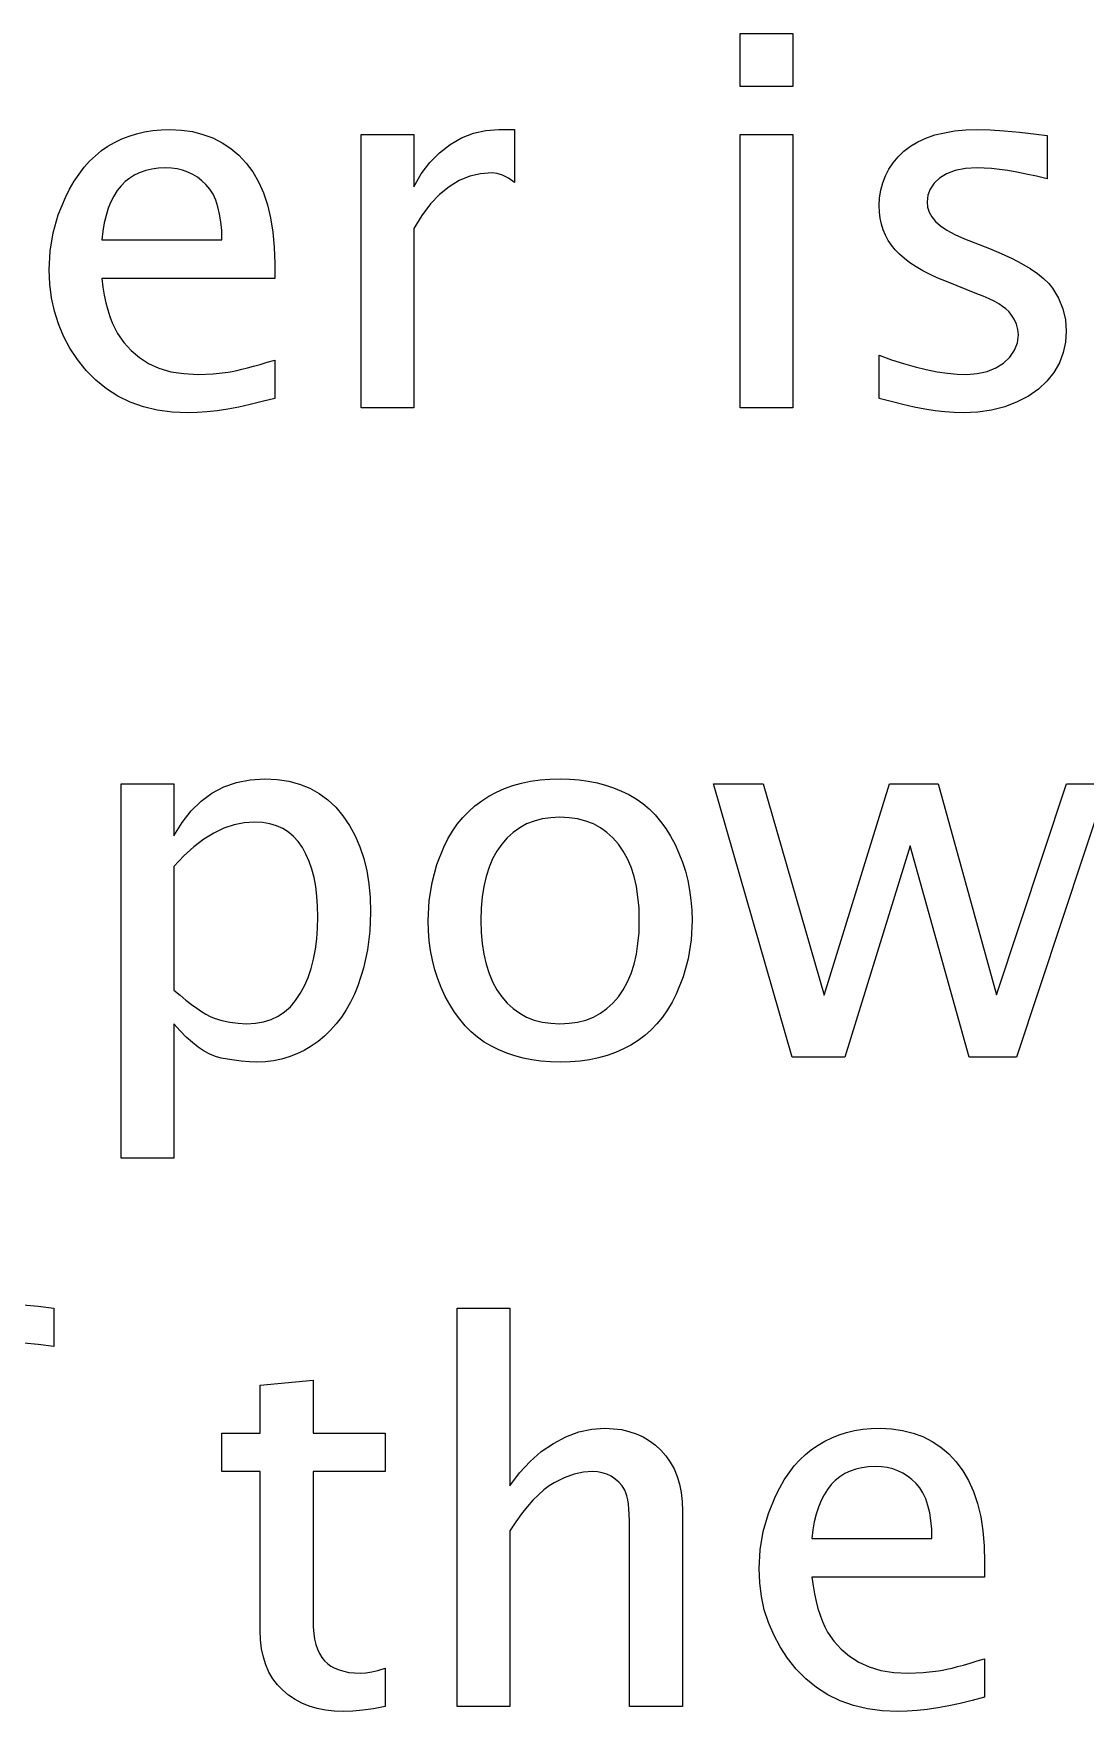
# Model space of a CAD drawing. Header units: inches. Extents: x 0 to 12, y -0.6 to 8.
# Drawn here: x 3.131 to 3.833, y 2.512 to 3.633 of the extents above; entities that cross this region are included whole.
import ezdxf

# ---------------------------------------------------------------- set-up
doc = ezdxf.new("R2010")
doc.units = ezdxf.units.IN
doc.header["$MEASUREMENT"] = 0

msp = doc.modelspace()

# ---------------------------------------------------------------- linework, layer by layer
at = {"color": 7, "linetype": 'Continuous', "flags": 128}
for points in [[(3.6026, 3.5975), (3.6026, 3.6328), (3.6026, 3.6328), (3.6378, 3.6328), (3.6378, 3.6328), (3.6378, 3.5975), (3.6378, 3.5975), (3.6026, 3.5975)], [(3.2917, 3.3892), (3.2834, 3.387), (3.2754, 3.385), (3.2677, 3.3833), (3.2603, 3.382), (3.2532, 3.3809), (3.2464, 3.3802), (3.2399, 3.3797), (3.2338, 3.3796), (3.2338, 3.3796), (3.2233, 3.38), (3.2133, 3.3813), (3.204, 3.3836), (3.1952, 3.3867), (3.1869, 3.3907), (3.1793, 3.3955), (3.1723, 3.4013), (3.1658, 3.4079), (3.16, 3.4152), (3.1549, 3.4228), (3.1507, 3.4307), (3.1472, 3.4389), (3.1445, 3.4475), (3.1426, 3.4563), (3.1414, 3.4655), (3.141, 3.475), (3.141, 3.475), (3.1417, 3.4876), (3.1437, 3.4998), (3.1471, 3.5118), (3.1519, 3.5234), (3.1547, 3.529), (3.1578, 3.5342), (3.161, 3.539), (3.1645, 3.5435), (3.1681, 3.5475), (3.172, 3.5512), (3.176, 3.5546), (3.1803, 3.5575), (3.1848, 3.5601), (3.1895, 3.5624), (3.1944, 3.5643), (3.1995, 3.5659), (3.2047, 3.5671), (3.2102, 3.568), (3.2158, 3.5685), (3.2217, 3.5687), (3.2217, 3.5687), (3.2295, 3.5683), (3.2368, 3.5673), (3.2438, 3.5655), (3.2504, 3.5631), (3.2566, 3.5599), (3.2623, 3.5561), (3.2677, 3.5516), (3.2726, 3.5463), (3.2771, 3.5404), (3.2809, 3.5337), (3.2843, 3.5264), (3.2869, 3.5184), (3.289, 3.5097), (3.2905, 3.5002), (3.2914, 3.4901), (3.2917, 3.4793), (3.2917, 3.4793), (3.2917, 3.4693), (3.2917, 3.4693), (3.1763, 3.4693), (3.1763, 3.4693), (3.177, 3.4635), (3.1779, 3.4581), (3.179, 3.453), (3.1802, 3.4483), (3.1816, 3.4438), (3.1832, 3.4397), (3.1849, 3.436), (3.1867, 3.4326), (3.191, 3.4265), (3.1959, 3.4211), (3.2014, 3.4164), (3.2075, 3.4124), (3.2144, 3.4093), (3.2223, 3.407), (3.2309, 3.4057), (3.2405, 3.4052), (3.2405, 3.4052), (3.2507, 3.4056), (3.2607, 3.4067), (3.2634, 3.4072), (3.2664, 3.4078), (3.2698, 3.4086), (3.2735, 3.4095), (3.2775, 3.4106), (3.2819, 3.4119), (3.2866, 3.4133), (3.2917, 3.4148), (3.2917, 3.4148), (3.2917, 3.3892)], [(3.3494, 3.3828), (3.3494, 3.5655), (3.3494, 3.5655), (3.3846, 3.5655), (3.3846, 3.5655), (3.3846, 3.5305), (3.3846, 3.5305), (3.3896, 3.5391), (3.3954, 3.5467), (3.4018, 3.5532), (3.4089, 3.5587), (3.4166, 3.5631), (3.4245, 3.5662), (3.4328, 3.5681), (3.4414, 3.5687), (3.4414, 3.5687), (3.4466, 3.5687), (3.4519, 3.5687), (3.4519, 3.5687), (3.4519, 3.5334), (3.4519, 3.5334), (3.4479, 3.5362), (3.444, 3.5382), (3.4404, 3.5394), (3.4369, 3.5398), (3.4369, 3.5398), (3.4293, 3.5392), (3.422, 3.5375), (3.415, 3.5346), (3.4083, 3.5305), (3.4018, 3.5253), (3.3958, 3.519), (3.39, 3.5114), (3.3846, 3.5027), (3.3846, 3.5027), (3.3846, 3.3828), (3.3846, 3.3828), (3.3494, 3.3828)], [(3.6026, 3.3828), (3.6026, 3.5655), (3.6026, 3.5655), (3.6378, 3.5655), (3.6378, 3.5655), (3.6378, 3.3828), (3.6378, 3.3828), (3.6026, 3.3828)], [(3.6955, 3.3892), (3.6955, 3.4181), (3.6955, 3.4181), (3.7038, 3.415), (3.7118, 3.4124), (3.7196, 3.4102), (3.727, 3.4084), (3.7342, 3.407), (3.7411, 3.406), (3.7477, 3.4054), (3.7541, 3.4052), (3.7541, 3.4052), (3.7611, 3.4057), (3.7676, 3.4071), (3.7734, 3.4095), (3.7786, 3.4128), (3.7829, 3.4168), (3.786, 3.4213), (3.7879, 3.4263), (3.7885, 3.4317), (3.7885, 3.4317), (3.7882, 3.4352), (3.7872, 3.4387), (3.7857, 3.4421), (3.7835, 3.4455), (3.7835, 3.4455), (3.7821, 3.4472), (3.7802, 3.4489), (3.778, 3.4506), (3.7754, 3.4523), (3.7723, 3.454), (3.7689, 3.4557), (3.765, 3.4574), (3.7608, 3.4591), (3.7608, 3.4591), (3.7405, 3.4672), (3.7405, 3.4672), (3.7348, 3.4695), (3.7296, 3.4719), (3.7247, 3.4744), (3.7202, 3.477), (3.7161, 3.4797), (3.7124, 3.4825), (3.7092, 3.4854), (3.7063, 3.4884), (3.7063, 3.4884), (3.7038, 3.4915), (3.7016, 3.4947), (3.6997, 3.4981), (3.6982, 3.5017), (3.697, 3.5055), (3.6962, 3.5095), (3.6957, 3.5136), (3.6955, 3.5179), (3.6955, 3.5179), (3.6958, 3.5232), (3.6966, 3.5283), (3.6979, 3.5332), (3.6997, 3.5378), (3.702, 3.5423), (3.7048, 3.5465), (3.7082, 3.5504), (3.7121, 3.5542), (3.7165, 3.5576), (3.7214, 3.5605), (3.7268, 3.563), (3.7327, 3.5651), (3.7391, 3.5666), (3.7459, 3.5678), (3.7534, 3.5684), (3.7612, 3.5687), (3.7612, 3.5687), (3.7696, 3.5685), (3.779, 3.5679), (3.7893, 3.567), (3.8005, 3.5656), (3.8005, 3.5656), (3.8077, 3.5647), (3.8077, 3.5647), (3.8077, 3.5358), (3.8077, 3.5358), (3.8006, 3.5375), (3.7938, 3.539), (3.7874, 3.5403), (3.7814, 3.5413), (3.7758, 3.5421), (3.7705, 3.5426), (3.7656, 3.543), (3.7611, 3.5431), (3.7611, 3.5431), (3.7532, 3.5427), (3.7463, 3.5414), (3.7406, 3.5392), (3.7359, 3.5363), (3.7322, 3.5328), (3.7297, 3.529), (3.7281, 3.5248), (3.7276, 3.5204), (3.7276, 3.5204), (3.7279, 3.5169), (3.729, 3.5135), (3.7307, 3.5104), (3.7331, 3.5074), (3.7331, 3.5074), (3.7364, 3.5044), (3.7407, 3.5015), (3.7461, 3.4986), (3.7526, 3.4957), (3.7526, 3.4957), (3.7692, 3.4892), (3.7692, 3.4892), (3.7771, 3.4859), (3.7843, 3.4825), (3.7907, 3.4792), (3.7964, 3.4759), (3.8013, 3.4726), (3.8054, 3.4693), (3.8088, 3.466), (3.8114, 3.4627), (3.8114, 3.4627), (3.8154, 3.456), (3.8183, 3.449), (3.82, 3.4416), (3.8205, 3.434), (3.8205, 3.434), (3.82, 3.4268), (3.8185, 3.4198), (3.8159, 3.413), (3.8122, 3.4065), (3.8075, 3.4006), (3.8019, 3.3953), (3.7953, 3.3907), (3.7877, 3.3868), (3.7794, 3.3836), (3.7706, 3.3814), (3.7614, 3.38), (3.7517, 3.3796), (3.7517, 3.3796), (3.7457, 3.3797), (3.7395, 3.3802), (3.7329, 3.3809), (3.7261, 3.382), (3.7189, 3.3833), (3.7114, 3.385), (3.7036, 3.387), (3.6955, 3.3892)], [(3.1763, 3.495), (3.2564, 3.495), (3.2564, 3.495), (3.2563, 3.5012), (3.2558, 3.507), (3.2549, 3.5123), (3.2538, 3.5172), (3.2523, 3.5215), (3.2505, 3.5255), (3.2483, 3.5289), (3.2458, 3.5319), (3.243, 3.5345), (3.2401, 3.5368), (3.237, 3.5387), (3.2337, 3.5403), (3.2302, 3.5415), (3.2265, 3.5424), (3.2227, 3.5429), (3.2186, 3.5431), (3.2186, 3.5431), (3.214, 3.5429), (3.2097, 3.5423), (3.2056, 3.5414), (3.2018, 3.54), (3.1982, 3.5384), (3.1949, 3.5363), (3.1919, 3.5339), (3.1891, 3.5311), (3.1865, 3.5279), (3.1843, 3.5243), (3.1823, 3.5204), (3.1805, 3.5161), (3.1791, 3.5114), (3.1779, 3.5063), (3.1769, 3.5008), (3.1763, 3.495)], [(3.1891, 2.8819), (3.1891, 3.1319), (3.1891, 3.1319), (3.2244, 3.1319), (3.2244, 3.1319), (3.2244, 3.097), (3.2244, 3.097), (3.2298, 3.1059), (3.2358, 3.1137), (3.2425, 3.1202), (3.2497, 3.1256), (3.2577, 3.1297), (3.2662, 3.1327), (3.2754, 3.1345), (3.2852, 3.1351), (3.2852, 3.1351), (3.2934, 3.1347), (3.3011, 3.1335), (3.3083, 3.1316), (3.3151, 3.1289), (3.3214, 3.1254), (3.3272, 3.1212), (3.3325, 3.1162), (3.3373, 3.1104), (3.3416, 3.104), (3.3454, 3.0971), (3.3486, 3.0898), (3.3512, 3.082), (3.3532, 3.0737), (3.3546, 3.065), (3.3555, 3.0558), (3.3558, 3.0461), (3.3558, 3.0461), (3.3552, 3.0334), (3.3536, 3.0209), (3.351, 3.0088), (3.3472, 2.997), (3.345, 2.9913), (3.3423, 2.9859), (3.3395, 2.9808), (3.3363, 2.976), (3.3328, 2.9715), (3.3291, 2.9673), (3.325, 2.9634), (3.3207, 2.9598), (3.3161, 2.9566), (3.3113, 2.9538), (3.3065, 2.9514), (3.3014, 2.9494), (3.2963, 2.9479), (3.291, 2.9468), (3.2855, 2.9462), (3.2798, 2.946), (3.2798, 2.946), (3.2749, 2.9461), (3.2693, 2.9467), (3.263, 2.9475), (3.256, 2.9487), (3.2522, 2.9497), (3.2484, 2.9513), (3.2446, 2.9533), (3.2406, 2.9559), (3.2367, 2.959), (3.2326, 2.9627), (3.2285, 2.9669), (3.2244, 2.9716), (3.2244, 2.9716), (3.2244, 2.8819), (3.2244, 2.8819), (3.1891, 2.8819)], [(3.4824, 2.946), (3.4759, 2.9461), (3.4696, 2.9466), (3.4635, 2.9475), (3.4577, 2.9486), (3.4521, 2.9501), (3.4467, 2.952), (3.4415, 2.9541), (3.4365, 2.9566), (3.4317, 2.9594), (3.4273, 2.9626), (3.423, 2.9662), (3.419, 2.9702), (3.4153, 2.9746), (3.4118, 2.9793), (3.4086, 2.9844), (3.4056, 2.9899), (3.4029, 2.9957), (3.4006, 3.0016), (3.3987, 3.0077), (3.3971, 3.014), (3.3958, 3.0204), (3.3949, 3.027), (3.3944, 3.0337), (3.3942, 3.0406), (3.3942, 3.0406), (3.3949, 3.0536), (3.3968, 3.066), (3.4, 3.078), (3.4046, 3.0895), (3.4074, 3.095), (3.4104, 3.1001), (3.4137, 3.1049), (3.4174, 3.1094), (3.4213, 3.1134), (3.4255, 3.1172), (3.43, 3.1205), (3.4348, 3.1236), (3.4399, 3.1263), (3.4452, 3.1286), (3.4508, 3.1306), (3.4566, 3.1322), (3.4627, 3.1335), (3.469, 3.1344), (3.4756, 3.1349), (3.4824, 3.1351), (3.4824, 3.1351), (3.4889, 3.1349), (3.4951, 3.1344), (3.5012, 3.1336), (3.5071, 3.1325), (3.5127, 3.131), (3.5181, 3.1292), (3.5233, 3.127), (3.5283, 3.1246), (3.5331, 3.1218), (3.5376, 3.1186), (3.5418, 3.115), (3.5458, 3.111), (3.5495, 3.1066), (3.553, 3.1019), (3.5562, 3.0968), (3.5592, 3.0913), (3.5618, 3.0855), (3.5642, 3.0796), (3.5661, 3.0734), (3.5677, 3.0672), (3.5689, 3.0608), (3.5698, 3.0542), (3.5703, 3.0475), (3.5705, 3.0406), (3.5705, 3.0406), (3.5699, 3.0276), (3.5679, 3.015), (3.5646, 3.0029), (3.5599, 2.9914), (3.5572, 2.9859), (3.5541, 2.9808), (3.5508, 2.976), (3.5471, 2.9716), (3.5432, 2.9675), (3.539, 2.9638), (3.5345, 2.9604), (3.5297, 2.9574), (3.5247, 2.9548), (3.5194, 2.9524), (3.5139, 2.9504), (3.5081, 2.9488), (3.5021, 2.9476), (3.4957, 2.9467), (3.4892, 2.9462), (3.4824, 2.946)], [(3.6374, 2.9492), (3.5849, 3.1319), (3.5849, 3.1319), (3.6181, 3.1319), (3.6181, 3.1319), (3.6587, 2.9907), (3.6587, 2.9907), (3.7025, 3.1319), (3.7025, 3.1319), (3.7349, 3.1319), (3.7349, 3.1319), (3.774, 2.9909), (3.774, 2.9909), (3.8207, 3.1319), (3.8207, 3.1319), (3.8478, 3.1319)], [(3.8478, 3.1319), (3.7873, 2.9492), (3.7873, 2.9492), (3.7556, 2.9492), (3.7556, 2.9492), (3.7163, 3.0904), (3.7163, 3.0904), (3.6725, 2.9492), (3.6725, 2.9492), (3.6374, 2.9492)], [(3.2244, 2.9941), (3.2285, 2.9906), (3.2324, 2.9874), (3.2361, 2.9845), (3.2396, 2.982), (3.2428, 2.9798), (3.2458, 2.978), (3.2487, 2.9765), (3.2513, 2.9754), (3.2564, 2.9738), (3.2618, 2.9726), (3.2672, 2.9719), (3.2729, 2.9716), (3.2729, 2.9716), (3.2788, 2.9719), (3.2843, 2.9729), (3.2894, 2.9745), (3.2941, 2.9767), (3.2983, 2.9795), (3.3022, 2.983), (3.3057, 2.9871), (3.3088, 2.9918), (3.3116, 2.997), (3.314, 3.0025), (3.316, 3.0084), (3.3176, 3.0147), (3.3189, 3.0213), (3.3198, 3.0282), (3.3203, 3.0355), (3.3205, 3.0431), (3.3205, 3.0431), (3.3204, 3.0502), (3.3199, 3.0569), (3.3191, 3.0633), (3.318, 3.0692), (3.3165, 3.0748), (3.3147, 3.08), (3.3126, 3.0848), (3.3102, 3.0892), (3.3074, 3.0932), (3.3043, 3.0967), (3.3009, 3.0996), (3.2971, 3.102), (3.2929, 3.1038), (3.2884, 3.1052), (3.2835, 3.106), (3.2783, 3.1062), (3.2783, 3.1062), (3.2714, 3.1058), (3.2646, 3.1044), (3.2578, 3.1021), (3.2511, 3.0989), (3.2443, 3.0948), (3.2376, 3.0897), (3.231, 3.0837), (3.2244, 3.0767), (3.2244, 3.0767), (3.2244, 2.9941)], [(3.4823, 2.9716), (3.4884, 2.9719), (3.4941, 2.9727), (3.4995, 2.9741), (3.5047, 2.9761), (3.5093, 2.9786), (3.5137, 2.9817), (3.5177, 2.9854), (3.5213, 2.9896), (3.5246, 2.9943), (3.5274, 2.9995), (3.5298, 3.0052), (3.5318, 3.0113), (3.5333, 3.018), (3.5344, 3.0251), (3.5351, 3.0326), (3.5353, 3.0406), (3.5353, 3.0406), (3.5351, 3.0487), (3.5344, 3.0563), (3.5333, 3.0633), (3.5318, 3.07), (3.5298, 3.0761), (3.5274, 3.0818), (3.5245, 3.0869), (3.5213, 3.0916), (3.5176, 3.0958), (3.5136, 3.0994), (3.5093, 3.1025), (3.5046, 3.105), (3.4995, 3.1069), (3.4941, 3.1084), (3.4884, 3.1092), (3.4823, 3.1095), (3.4823, 3.1095), (3.4762, 3.1092), (3.4705, 3.1084), (3.4651, 3.1069), (3.46, 3.105), (3.4554, 3.1025), (3.451, 3.0994), (3.447, 3.0958), (3.4434, 3.0916), (3.4401, 3.0869), (3.4373, 3.0818), (3.4349, 3.0761), (3.4329, 3.07), (3.4314, 3.0633), (3.4303, 3.0563), (3.4297, 3.0487), (3.4295, 3.0406), (3.4295, 3.0406), (3.4297, 3.0326), (3.4303, 3.0251), (3.4314, 3.018), (3.4329, 3.0113), (3.4349, 3.0052), (3.4373, 2.9995), (3.4401, 2.9943), (3.4434, 2.9896), (3.447, 2.9854), (3.451, 2.9817), (3.4554, 2.9786), (3.46, 2.9761), (3.4651, 2.9741), (3.4705, 2.9727), (3.4762, 2.9719), (3.4823, 2.9716)], [(3.1237, 2.784), (3.1337, 2.783), (3.1442, 2.7816), (3.1442, 2.7816), (3.1442, 2.756), (3.1442, 2.756), (3.1336, 2.7574), (3.1241, 2.7584)], [(3.4135, 2.5156), (3.4135, 2.7816), (3.4135, 2.7816), (3.4487, 2.7816), (3.4487, 2.7816), (3.4487, 2.663), (3.4487, 2.663), (3.4552, 2.6717), (3.4623, 2.6793), (3.4698, 2.6859), (3.4779, 2.6914), (3.4863, 2.6958), (3.4948, 2.699), (3.5035, 2.7008), (3.5123, 2.7015), (3.5123, 2.7015), (3.518, 2.7012), (3.5233, 2.7006), (3.5284, 2.6994), (3.5332, 2.6978), (3.5378, 2.6958), (3.542, 2.6932), (3.546, 2.6903), (3.5497, 2.6868), (3.5531, 2.683), (3.556, 2.6788), (3.5585, 2.6743), (3.5605, 2.6693), (3.5621, 2.6641), (3.5632, 2.6585), (3.5639, 2.6525), (3.5641, 2.6462), (3.5641, 2.6462), (3.5641, 2.5156), (3.5641, 2.5156), (3.5288, 2.5156), (3.5288, 2.5156), (3.5288, 2.6352), (3.5288, 2.6352), (3.5288, 2.6397), (3.5286, 2.6439), (3.5284, 2.6476), (3.528, 2.6509), (3.5276, 2.6538), (3.527, 2.6563), (3.5263, 2.6584), (3.5256, 2.6601), (3.5238, 2.663), (3.5217, 2.6654), (3.5192, 2.6676), (3.5165, 2.6694), (3.5135, 2.6708), (3.5105, 2.6718), (3.5073, 2.6724), (3.504, 2.6726), (3.504, 2.6726), (3.498, 2.6722), (3.4917, 2.6708), (3.4852, 2.6684), (3.4785, 2.6651), (3.475, 2.663), (3.4715, 2.6603), (3.4679, 2.6571), (3.4642, 2.6534), (3.4604, 2.6491), (3.4566, 2.6443), (3.4527, 2.6389), (3.4487, 2.633), (3.4487, 2.633), (3.4487, 2.5156), (3.4487, 2.5156), (3.4135, 2.5156)], [(3.3654, 2.5156), (3.3577, 2.5142), (3.3505, 2.5132), (3.3439, 2.5126), (3.3377, 2.5124), (3.3377, 2.5124), (3.3315, 2.5126), (3.3256, 2.5133), (3.32, 2.5144), (3.3148, 2.5159), (3.3098, 2.5179), (3.3053, 2.5203), (3.301, 2.5232), (3.2971, 2.5265), (3.2936, 2.5302), (3.2905, 2.5342), (3.2879, 2.5387), (3.2858, 2.5435), (3.2842, 2.5487), (3.283, 2.5543), (3.2823, 2.5602), (3.2821, 2.5665), (3.2821, 2.5665), (3.2821, 2.6726), (3.2821, 2.6726), (3.2564, 2.6726), (3.2564, 2.6726), (3.2564, 2.6983), (3.2564, 2.6983), (3.2821, 2.6983), (3.2821, 2.6983), (3.2821, 2.7303), (3.2821, 2.7303), (3.3173, 2.7335), (3.3173, 2.7335), (3.3173, 2.6983), (3.3173, 2.6983), (3.3654, 2.6983), (3.3654, 2.6983), (3.3654, 2.6726), (3.3654, 2.6726), (3.3173, 2.6726), (3.3173, 2.6726), (3.3173, 2.5732), (3.3173, 2.5732), (3.3174, 2.5687), (3.3178, 2.5645), (3.3184, 2.5606), (3.3192, 2.5571), (3.3203, 2.5539), (3.3216, 2.551), (3.3231, 2.5484), (3.3249, 2.5462), (3.3269, 2.5443), (3.3292, 2.5426), (3.3318, 2.5412), (3.3347, 2.5401), (3.3379, 2.5392), (3.3413, 2.5385), (3.345, 2.5382), (3.349, 2.538), (3.349, 2.538), (3.3526, 2.5382), (3.3565, 2.5388), (3.3607, 2.5398), (3.3654, 2.5412), (3.3654, 2.5412), (3.3654, 2.5156)], [(3.766, 2.522), (3.7577, 2.5198), (3.7497, 2.5178), (3.742, 2.5161), (3.7347, 2.5148), (3.7276, 2.5137), (3.7208, 2.513), (3.7143, 2.5125), (3.7081, 2.5124), (3.7081, 2.5124), (3.6976, 2.5128), (3.6877, 2.5141), (3.6783, 2.5164), (3.6695, 2.5195), (3.6613, 2.5235), (3.6537, 2.5283), (3.6466, 2.5341), (3.6401, 2.5407), (3.6343, 2.548), (3.6293, 2.5556), (3.6251, 2.5635), (3.6216, 2.5717), (3.6188, 2.5803), (3.6169, 2.5891), (3.6158, 2.5983), (3.6154, 2.6078), (3.6154, 2.6078), (3.6161, 2.6204), (3.6181, 2.6326), (3.6215, 2.6446), (3.6263, 2.6562), (3.6291, 2.6618), (3.6321, 2.667), (3.6354, 2.6718), (3.6388, 2.6763), (3.6425, 2.6803), (3.6463, 2.684), (3.6504, 2.6874), (3.6547, 2.6903), (3.6592, 2.6929), (3.6639, 2.6952), (3.6688, 2.6971), (3.6738, 2.6987), (3.6791, 2.6999), (3.6845, 2.7008), (3.6902, 2.7013), (3.6961, 2.7015), (3.6961, 2.7015), (3.7038, 2.7011), (3.7112, 2.7001), (3.7182, 2.6983), (3.7248, 2.6959), (3.7309, 2.6927), (3.7367, 2.6889), (3.742, 2.6844), (3.747, 2.6791), (3.7515, 2.6731), (3.7553, 2.6665), (3.7586, 2.6592), (3.7613, 2.6512), (3.7634, 2.6424), (3.7648, 2.633), (3.7657, 2.6229), (3.766, 2.6121), (3.766, 2.6121), (3.766, 2.6021), (3.766, 2.6021), (3.6506, 2.6021), (3.6506, 2.6021), (3.6514, 2.5963), (3.6523, 2.5909), (3.6534, 2.5858), (3.6546, 2.5811), (3.656, 2.5766), (3.6576, 2.5725), (3.6593, 2.5688), (3.6611, 2.5654), (3.6653, 2.5593), (3.6702, 2.5539), (3.6757, 2.5492), (3.6819, 2.5452), (3.6888, 2.5421), (3.6966, 2.5398), (3.7053, 2.5385), (3.7148, 2.538), (3.7148, 2.538), (3.725, 2.5384), (3.7351, 2.5395), (3.7378, 2.54), (3.7408, 2.5406), (3.7442, 2.5414), (3.7479, 2.5423), (3.7519, 2.5434), (3.7563, 2.5447), (3.761, 2.5461), (3.766, 2.5476), (3.766, 2.5476), (3.766, 2.522)], [(3.6506, 2.6278), (3.7308, 2.6278), (3.7308, 2.6278), (3.7306, 2.634), (3.7301, 2.6398), (3.7293, 2.6451), (3.7281, 2.65), (3.7266, 2.6543), (3.7248, 2.6583), (3.7227, 2.6617), (3.7202, 2.6647), (3.7174, 2.6673), (3.7145, 2.6696), (3.7113, 2.6715), (3.708, 2.6731), (3.7046, 2.6743), (3.7009, 2.6752), (3.697, 2.6757), (3.693, 2.6759), (3.693, 2.6759), (3.6884, 2.6757), (3.684, 2.6751), (3.6799, 2.6742), (3.6761, 2.6728), (3.6726, 2.6712), (3.6693, 2.6691), (3.6662, 2.6667), (3.6634, 2.6639), (3.6609, 2.6607), (3.6587, 2.6571), (3.6567, 2.6532), (3.6549, 2.6489), (3.6534, 2.6442), (3.6522, 2.6391), (3.6513, 2.6336), (3.6506, 2.6278)]]:
    msp.add_lwpolyline(points, dxfattribs=at)

doc.saveas('drawing.dxf')
